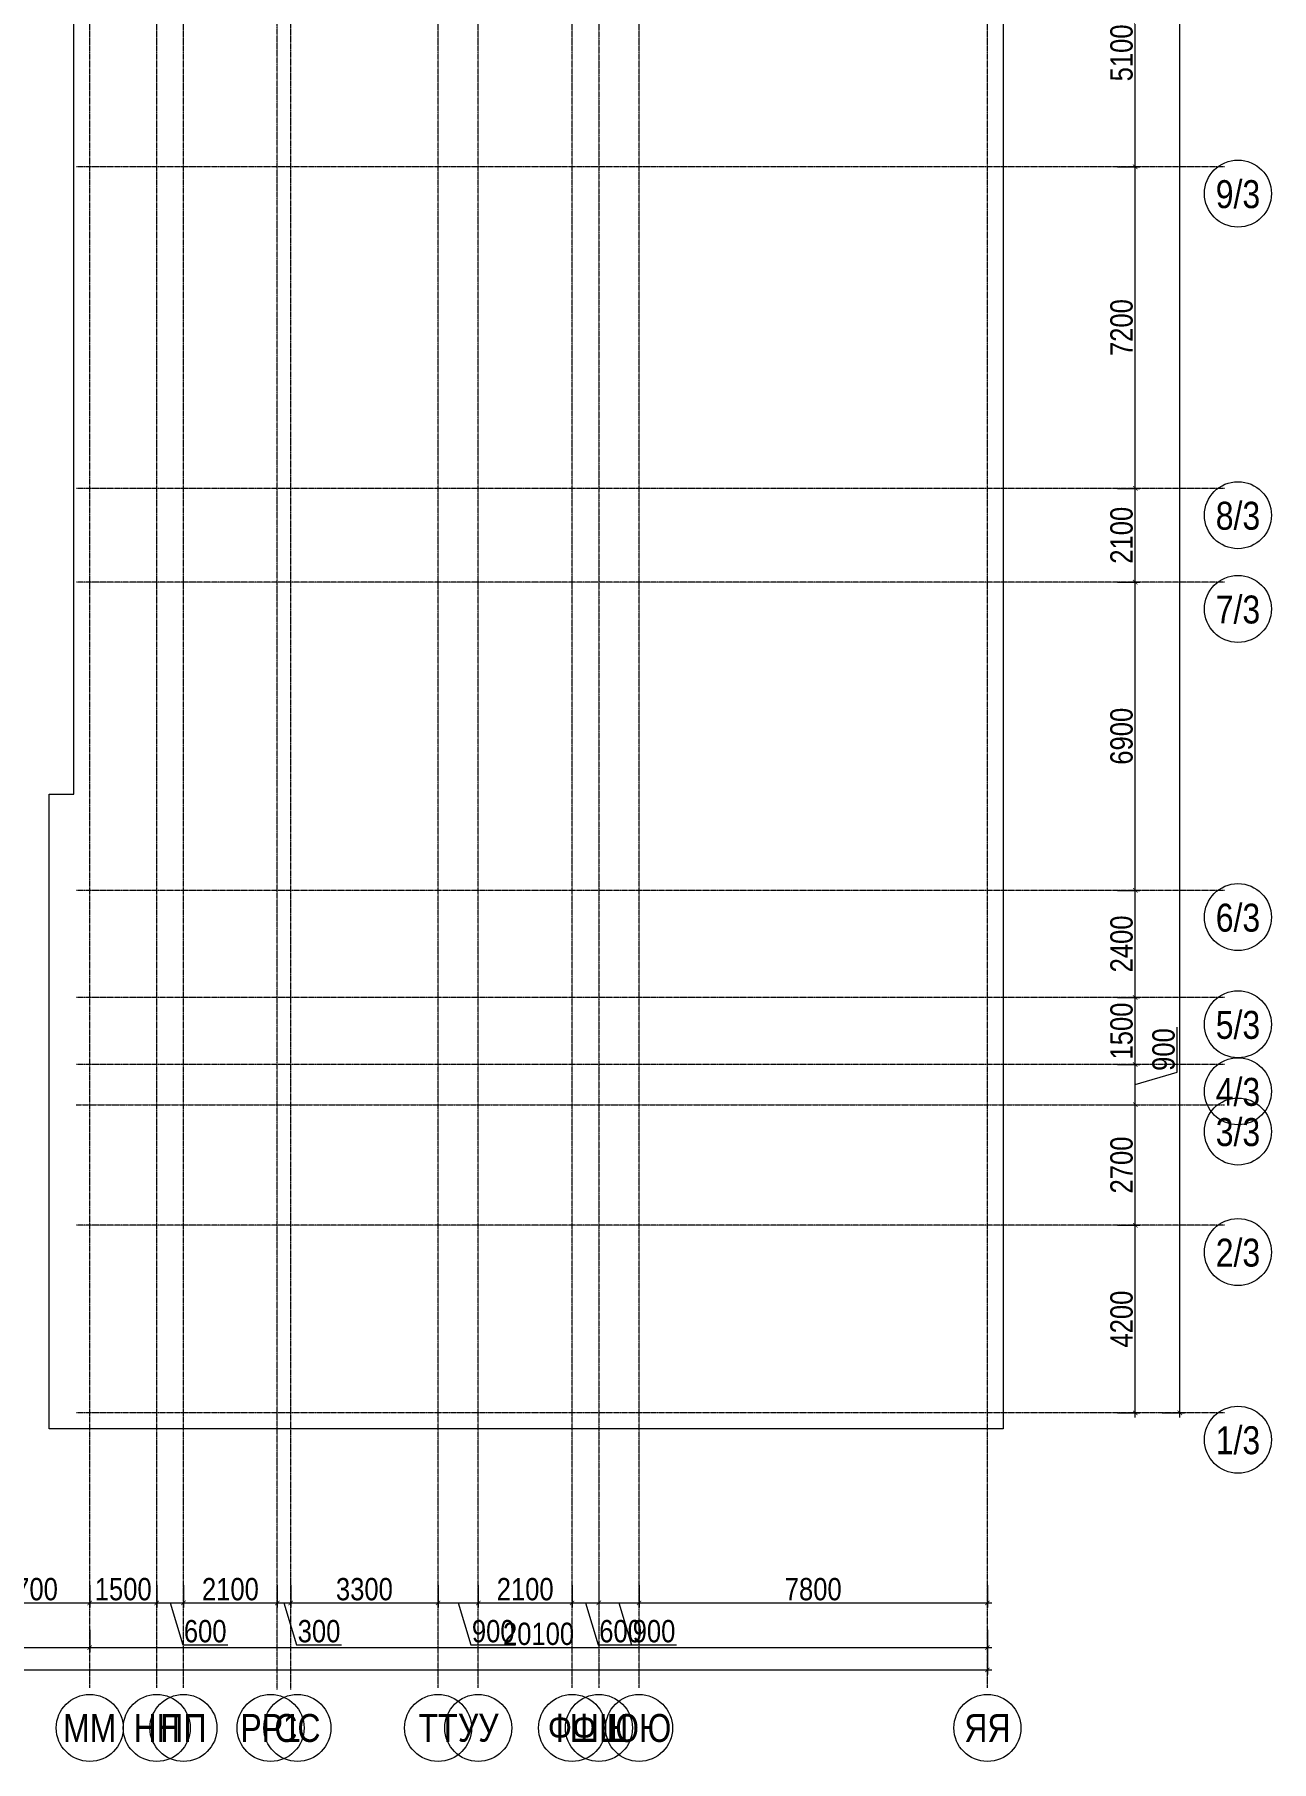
# Model space of a CAD drawing. Header units: millimetres. Extents: x 538266 to 1167394, y 114608 to 637157.
# Drawn here: x 922503 to 950198, y 114608 to 153274 of the extents above; entities that cross this region are included whole.
import ezdxf
from ezdxf.enums import TextEntityAlignment as Align

# ---------------------------------------------------------------- set-up
doc = ezdxf.new("R2010")
doc.units = ezdxf.units.MM
doc.linetypes.add('CENTER2', pattern=[28.575, 19.05, -3.175, 3.175, -3.175])
doc.linetypes.add('DASHED', pattern=[19.05, 12.7, -6.35])
doc.layers.get('Defpoints').update_dxf_attribs({"color": 140})
doc.layers.add('АР_Делит', color=120, linetype='Continuous', lineweight=0, plot=False)
doc.layers.add('РД_Оси_100', color=7, linetype='Continuous', lineweight=0, true_color=0x525252)
doc.layers.add('РД_Оси_размер', color=8, linetype='Continuous', lineweight=0)
doc.styles.add('style1', font='ARIALN.TTF')
doc.styles.add('ккк', font='isocpeur.ttf', dxfattribs={"width": 0.85, "oblique": 15})
doc.dimstyles.new('Dim100_ареал', dxfattribs={"dimscale": 100, "dimtxt": 2.5, "dimasz": 1, "dimexe": 1, "dimexo": 1, "dimgap": 0.5, "dimtad": 1, "dimzin": 12, "dimdsep": 46, "dimtxsty": 'style1', "dimblk": 'ARCHTICK', "dimcen": 1, "dimdle": 1, "dimclrd": 256, "dimclre": 256, "dimaunit": 1, "dimadec": 0, "dimazin": 3, "dimtfac": 1, "dimtmove": 1, "dimatfit": 3, "dimldrblk": 'OPEN30', "dimfxl": 4, "dimfxlon": 1, "dimtolj": 1, "dimtzin": 0, "dimlwd": 9, "dimlwe": 9, "dimarcsym": 0})

# ---------------------------------------------------------------- blocks, each defined once
blk = doc.blocks.new('A-iden')
at = {"linetype": 'Continuous', "lineweight": 5}
blk.add_circle((0, -4), 3, dxfattribs=at)
at = {"color": 0, "linetype": 'Continuous', "lineweight": 20, "style": 'ккк', "width": 0.85}
blk.add_attdef('ID', text='', height=8, dxfattribs=at).set_placement((0.31, -3.85), align=Align.MIDDLE_CENTER)
blk = doc.blocks.new('_ArchTick')
at = {"color": 0, "linetype": 'ByBlock', "const_width": 0.15}
blk.add_lwpolyline([(-0.5, -0.5), (0.5, 0.5)], dxfattribs=at)
blk = doc.blocks.new('*D956')
at = {"layer": 'Defpoints', "color": 0, "transparency": 16777216}
for p in [(91800, -3255), (94500, -3255), (94500, -4255)]:
    blk.add_point(p, dxfattribs=at)
at = {"layer": 'РД_Оси_размер', "lineweight": 9, "transparency": 16777216}
for p, q in [((91800, -3855), (91800, -4355)), ((94500, -3855), (94500, -4355)), ((91700, -4255), (94600, -4255))]:
    blk.add_line(p, q, dxfattribs=at)
at = {"layer": 'РД_Оси_размер', "lineweight": 9, "transparency": 16777216, "xscale": 100, "yscale": 100, "zscale": 100, "rotation": 180}
blk.add_blockref('_ArchTick', (91800, -4255), dxfattribs=at)
at = {"layer": 'РД_Оси_размер', "lineweight": 9, "transparency": 16777216, "xscale": 100, "yscale": 100, "zscale": 100}
blk.add_blockref('_ArchTick', (94500, -4255), dxfattribs=at)
at = {"layer": 'РД_Оси_размер', "color": 0, "transparency": 16777216, "insert": (93150, -3950), "char_height": 500, "attachment_point": 5, "style": 'style1'}
blk.add_mtext('\\A1;2700', dxfattribs=at)
blk = doc.blocks.new('_Open30')
at = {"color": 0, "linetype": 'ByBlock', "lineweight": -2}
for p, q in [((-1, 0.27), (0, 0)), ((0, 0), (-1, -0.27)), ((0, 0), (-1, 0))]:
    blk.add_line(p, q, dxfattribs=at)
blk = doc.blocks.new('*D957')
at = {"layer": 'Defpoints', "color": 0, "transparency": 16777216}
for p in [(94500, -3255), (96000, -3255), (96000, -4255)]:
    blk.add_point(p, dxfattribs=at)
at = {"layer": 'РД_Оси_размер', "lineweight": 9, "transparency": 16777216}
for p, q in [((94500, -3855), (94500, -4355)), ((96000, -3855), (96000, -4355)), ((94400, -4255), (96100, -4255))]:
    blk.add_line(p, q, dxfattribs=at)
at = {"layer": 'РД_Оси_размер', "lineweight": 9, "transparency": 16777216, "xscale": 100, "yscale": 100, "zscale": 100, "rotation": 180}
blk.add_blockref('_ArchTick', (94500, -4255), dxfattribs=at)
at = {"layer": 'РД_Оси_размер', "lineweight": 9, "transparency": 16777216, "xscale": 100, "yscale": 100, "zscale": 100}
blk.add_blockref('_ArchTick', (96000, -4255), dxfattribs=at)
at = {"layer": 'РД_Оси_размер', "color": 0, "transparency": 16777216, "insert": (95250, -3950), "char_height": 500, "attachment_point": 5, "style": 'style1'}
blk.add_mtext('\\A1;1500', dxfattribs=at)
blk = doc.blocks.new('*D958')
at = {"layer": 'Defpoints', "color": 0, "transparency": 16777216}
for p in [(96000, -3255), (96600, -3255), (96600, -4255)]:
    blk.add_point(p, dxfattribs=at)
at = {"layer": 'РД_Оси_размер', "lineweight": 9, "transparency": 16777216}
for p, q in [((96000, -3855), (96000, -4355)), ((96600, -3855), (96600, -4355)), ((95900, -4255), (96700, -4255)), ((96300, -4255), (96582, -5196)), ((96582, -5196), (97589, -5196))]:
    blk.add_line(p, q, dxfattribs=at)
at = {"layer": 'РД_Оси_размер', "lineweight": 9, "transparency": 16777216, "xscale": 100, "yscale": 100, "zscale": 100, "rotation": 180}
blk.add_blockref('_ArchTick', (96000, -4255), dxfattribs=at)
at = {"layer": 'РД_Оси_размер', "lineweight": 9, "transparency": 16777216, "xscale": 100, "yscale": 100, "zscale": 100}
blk.add_blockref('_ArchTick', (96600, -4255), dxfattribs=at)
at = {"layer": 'РД_Оси_размер', "color": 0, "transparency": 16777216, "insert": (97086, -4891), "char_height": 500, "attachment_point": 5, "style": 'style1'}
blk.add_mtext('\\A1;600', dxfattribs=at)
blk = doc.blocks.new('*D959')
at = {"layer": 'Defpoints', "color": 0, "transparency": 16777216}
for p in [(96600, -3255), (98700, -3255), (98700, -4255)]:
    blk.add_point(p, dxfattribs=at)
at = {"layer": 'РД_Оси_размер', "lineweight": 9, "transparency": 16777216}
for p, q in [((96600, -3855), (96600, -4355)), ((98700, -3855), (98700, -4355)), ((96500, -4255), (98800, -4255))]:
    blk.add_line(p, q, dxfattribs=at)
at = {"layer": 'РД_Оси_размер', "lineweight": 9, "transparency": 16777216, "xscale": 100, "yscale": 100, "zscale": 100, "rotation": 180}
blk.add_blockref('_ArchTick', (96600, -4255), dxfattribs=at)
at = {"layer": 'РД_Оси_размер', "lineweight": 9, "transparency": 16777216, "xscale": 100, "yscale": 100, "zscale": 100}
blk.add_blockref('_ArchTick', (98700, -4255), dxfattribs=at)
at = {"layer": 'РД_Оси_размер', "color": 0, "transparency": 16777216, "insert": (97650, -3950), "char_height": 500, "attachment_point": 5, "style": 'style1'}
blk.add_mtext('\\A1;2100', dxfattribs=at)
blk = doc.blocks.new('*D960')
at = {"layer": 'Defpoints', "color": 0, "transparency": 16777216}
for p in [(98700, -3255), (99000, -3255), (99000, -4255)]:
    blk.add_point(p, dxfattribs=at)
at = {"layer": 'РД_Оси_размер', "lineweight": 9, "transparency": 16777216}
for p, q in [((98700, -3855), (98700, -4355)), ((99000, -3855), (99000, -4355)), ((98600, -4255), (99100, -4255)), ((98850, -4255), (99132, -5196)), ((99132, -5196), (100137, -5196))]:
    blk.add_line(p, q, dxfattribs=at)
at = {"layer": 'РД_Оси_размер', "lineweight": 9, "transparency": 16777216, "xscale": 100, "yscale": 100, "zscale": 100, "rotation": 180}
blk.add_blockref('_ArchTick', (98700, -4255), dxfattribs=at)
at = {"layer": 'РД_Оси_размер', "lineweight": 9, "transparency": 16777216, "xscale": 100, "yscale": 100, "zscale": 100}
blk.add_blockref('_ArchTick', (99000, -4255), dxfattribs=at)
at = {"layer": 'РД_Оси_размер', "color": 0, "transparency": 16777216, "insert": (99635, -4891), "char_height": 500, "attachment_point": 5, "style": 'style1'}
blk.add_mtext('\\A1;300', dxfattribs=at)
blk = doc.blocks.new('*D961')
at = {"layer": 'Defpoints', "color": 0, "transparency": 16777216}
for p in [(99000, -3255), (102300, -3255), (102300, -4255)]:
    blk.add_point(p, dxfattribs=at)
at = {"layer": 'РД_Оси_размер', "lineweight": 9, "transparency": 16777216}
for p, q in [((99000, -3855), (99000, -4355)), ((102300, -3855), (102300, -4355)), ((98900, -4255), (102400, -4255))]:
    blk.add_line(p, q, dxfattribs=at)
at = {"layer": 'РД_Оси_размер', "lineweight": 9, "transparency": 16777216, "xscale": 100, "yscale": 100, "zscale": 100, "rotation": 180}
blk.add_blockref('_ArchTick', (99000, -4255), dxfattribs=at)
at = {"layer": 'РД_Оси_размер', "lineweight": 9, "transparency": 16777216, "xscale": 100, "yscale": 100, "zscale": 100}
blk.add_blockref('_ArchTick', (102300, -4255), dxfattribs=at)
at = {"layer": 'РД_Оси_размер', "color": 0, "transparency": 16777216, "insert": (100650, -3950), "char_height": 500, "attachment_point": 5, "style": 'style1'}
blk.add_mtext('\\A1;3300', dxfattribs=at)
blk = doc.blocks.new('*D962')
at = {"layer": 'Defpoints', "color": 0, "transparency": 16777216}
for p in [(102300, -3255), (103200, -3255), (103200, -4255)]:
    blk.add_point(p, dxfattribs=at)
at = {"layer": 'РД_Оси_размер', "lineweight": 9, "transparency": 16777216}
for p, q in [((102300, -3855), (102300, -4355)), ((103200, -3855), (103200, -4355)), ((102200, -4255), (103300, -4255)), ((102750, -4255), (103032, -5196)), ((103032, -5196), (104037, -5196))]:
    blk.add_line(p, q, dxfattribs=at)
at = {"layer": 'РД_Оси_размер', "lineweight": 9, "transparency": 16777216, "xscale": 100, "yscale": 100, "zscale": 100, "rotation": 180}
blk.add_blockref('_ArchTick', (102300, -4255), dxfattribs=at)
at = {"layer": 'РД_Оси_размер', "lineweight": 9, "transparency": 16777216, "xscale": 100, "yscale": 100, "zscale": 100}
blk.add_blockref('_ArchTick', (103200, -4255), dxfattribs=at)
at = {"layer": 'РД_Оси_размер', "color": 0, "transparency": 16777216, "insert": (103535, -4891), "char_height": 500, "attachment_point": 5, "style": 'style1'}
blk.add_mtext('\\A1;900', dxfattribs=at)
blk = doc.blocks.new('*D963')
at = {"layer": 'Defpoints', "color": 0, "transparency": 16777216}
for p in [(103200, -3255), (105300, -3255), (105300, -4255)]:
    blk.add_point(p, dxfattribs=at)
at = {"layer": 'РД_Оси_размер', "lineweight": 9, "transparency": 16777216}
for p, q in [((103200, -3855), (103200, -4355)), ((105300, -3855), (105300, -4355)), ((103100, -4255), (105400, -4255))]:
    blk.add_line(p, q, dxfattribs=at)
at = {"layer": 'РД_Оси_размер', "lineweight": 9, "transparency": 16777216, "xscale": 100, "yscale": 100, "zscale": 100, "rotation": 180}
blk.add_blockref('_ArchTick', (103200, -4255), dxfattribs=at)
at = {"layer": 'РД_Оси_размер', "lineweight": 9, "transparency": 16777216, "xscale": 100, "yscale": 100, "zscale": 100}
blk.add_blockref('_ArchTick', (105300, -4255), dxfattribs=at)
at = {"layer": 'РД_Оси_размер', "color": 0, "transparency": 16777216, "insert": (104250, -3950), "char_height": 500, "attachment_point": 5, "style": 'style1'}
blk.add_mtext('\\A1;2100', dxfattribs=at)
blk = doc.blocks.new('*D964')
at = {"layer": 'Defpoints', "color": 0, "transparency": 16777216}
for p in [(105300, -3255), (105900, -3255), (105900, -4255)]:
    blk.add_point(p, dxfattribs=at)
at = {"layer": 'РД_Оси_размер', "lineweight": 9, "transparency": 16777216}
for p, q in [((105300, -3855), (105300, -4355)), ((105900, -3855), (105900, -4355)), ((105200, -4255), (106000, -4255)), ((105600, -4255), (105882, -5196)), ((105882, -5196), (106889, -5196))]:
    blk.add_line(p, q, dxfattribs=at)
at = {"layer": 'РД_Оси_размер', "lineweight": 9, "transparency": 16777216, "xscale": 100, "yscale": 100, "zscale": 100, "rotation": 180}
blk.add_blockref('_ArchTick', (105300, -4255), dxfattribs=at)
at = {"layer": 'РД_Оси_размер', "lineweight": 9, "transparency": 16777216, "xscale": 100, "yscale": 100, "zscale": 100}
blk.add_blockref('_ArchTick', (105900, -4255), dxfattribs=at)
at = {"layer": 'РД_Оси_размер', "color": 0, "transparency": 16777216, "insert": (106386, -4891), "char_height": 500, "attachment_point": 5, "style": 'style1'}
blk.add_mtext('\\A1;600', dxfattribs=at)
blk = doc.blocks.new('*D965')
at = {"layer": 'Defpoints', "color": 0, "transparency": 16777216}
for p in [(105900, -3255), (106800, -3255), (106800, -4255)]:
    blk.add_point(p, dxfattribs=at)
at = {"layer": 'РД_Оси_размер', "lineweight": 9, "transparency": 16777216}
for p, q in [((105900, -3855), (105900, -4355)), ((106800, -3855), (106800, -4355)), ((105800, -4255), (106900, -4255)), ((106350, -4255), (106632, -5196)), ((106632, -5196), (107637, -5196))]:
    blk.add_line(p, q, dxfattribs=at)
at = {"layer": 'РД_Оси_размер', "lineweight": 9, "transparency": 16777216, "xscale": 100, "yscale": 100, "zscale": 100, "rotation": 180}
blk.add_blockref('_ArchTick', (105900, -4255), dxfattribs=at)
at = {"layer": 'РД_Оси_размер', "lineweight": 9, "transparency": 16777216, "xscale": 100, "yscale": 100, "zscale": 100}
blk.add_blockref('_ArchTick', (106800, -4255), dxfattribs=at)
at = {"layer": 'РД_Оси_размер', "color": 0, "transparency": 16777216, "insert": (107135, -4891), "char_height": 500, "attachment_point": 5, "style": 'style1'}
blk.add_mtext('\\A1;900', dxfattribs=at)
blk = doc.blocks.new('*D966')
at = {"layer": 'Defpoints', "color": 0, "transparency": 16777216}
for p in [(106800, -3255), (114600, -3255), (114600, -4255)]:
    blk.add_point(p, dxfattribs=at)
at = {"layer": 'РД_Оси_размер', "lineweight": 9, "transparency": 16777216}
for p, q in [((106800, -3855), (106800, -4355)), ((114600, -3855), (114600, -4355)), ((106700, -4255), (114700, -4255))]:
    blk.add_line(p, q, dxfattribs=at)
at = {"layer": 'РД_Оси_размер', "lineweight": 9, "transparency": 16777216, "xscale": 100, "yscale": 100, "zscale": 100, "rotation": 180}
blk.add_blockref('_ArchTick', (106800, -4255), dxfattribs=at)
at = {"layer": 'РД_Оси_размер', "lineweight": 9, "transparency": 16777216, "xscale": 100, "yscale": 100, "zscale": 100}
blk.add_blockref('_ArchTick', (114600, -4255), dxfattribs=at)
at = {"layer": 'РД_Оси_размер', "color": 0, "transparency": 16777216, "insert": (110700, -3950), "char_height": 500, "attachment_point": 5, "style": 'style1'}
blk.add_mtext('\\A1;7800', dxfattribs=at)
blk = doc.blocks.new('*D832')
at = {"layer": 'Defpoints', "color": 0, "transparency": 16777216}
for p in [(0, -3255), (114600, -3255), (114600, -5755)]:
    blk.add_point(p, dxfattribs=at)
at = {"layer": 'РД_Оси_размер', "lineweight": 9, "transparency": 16777216}
for p, q in [((0, -5355), (0, -5855)), ((114600, -5355), (114600, -5855)), ((-100, -5755), (114700, -5755))]:
    blk.add_line(p, q, dxfattribs=at)
at = {"layer": 'РД_Оси_размер', "lineweight": 9, "transparency": 16777216, "xscale": 100, "yscale": 100, "zscale": 100, "rotation": 180}
blk.add_blockref('_ArchTick', (0, -5755), dxfattribs=at)
at = {"layer": 'РД_Оси_размер', "lineweight": 9, "transparency": 16777216, "xscale": 100, "yscale": 100, "zscale": 100}
blk.add_blockref('_ArchTick', (114600, -5755), dxfattribs=at)
at = {"layer": 'РД_Оси_размер', "color": 0, "transparency": 16777216, "insert": (57300, -5450), "char_height": 500, "attachment_point": 5, "style": 'style1'}
blk.add_mtext('\\A1;114600', dxfattribs=at)
blk = doc.blocks.new('*D853')
at = {"layer": 'Defpoints', "color": 0, "transparency": 16777216}
for p in [(83100, -3255), (94500, -3255), (94500, -5255)]:
    blk.add_point(p, dxfattribs=at)
at = {"layer": 'РД_Оси_размер', "lineweight": 9, "transparency": 16777216}
for p, q in [((83100, -4855), (83100, -5355)), ((94500, -4855), (94500, -5355)), ((83000, -5255), (94600, -5255))]:
    blk.add_line(p, q, dxfattribs=at)
at = {"layer": 'РД_Оси_размер', "lineweight": 9, "transparency": 16777216, "xscale": 100, "yscale": 100, "zscale": 100, "rotation": 180}
blk.add_blockref('_ArchTick', (83100, -5255), dxfattribs=at)
at = {"layer": 'РД_Оси_размер', "lineweight": 9, "transparency": 16777216, "xscale": 100, "yscale": 100, "zscale": 100}
blk.add_blockref('_ArchTick', (94500, -5255), dxfattribs=at)
at = {"layer": 'РД_Оси_размер', "color": 0, "transparency": 16777216, "insert": (88800, -4950), "char_height": 500, "attachment_point": 5, "style": 'style1'}
blk.add_mtext('\\A1;11400', dxfattribs=at)
blk = doc.blocks.new('*D901')
at = {"layer": 'Defpoints', "color": 0, "transparency": 16777216}
for p in [(94500, -3255), (114600, -3255), (114600, -5255)]:
    blk.add_point(p, dxfattribs=at)
at = {"layer": 'РД_Оси_размер', "lineweight": 9, "transparency": 16777216}
for p, q in [((94500, -4855), (94500, -5355)), ((114600, -4855), (114600, -5355)), ((94400, -5255), (114700, -5255))]:
    blk.add_line(p, q, dxfattribs=at)
at = {"layer": 'РД_Оси_размер', "lineweight": 9, "transparency": 16777216, "xscale": 100, "yscale": 100, "zscale": 100, "rotation": 180}
blk.add_blockref('_ArchTick', (94500, -5255), dxfattribs=at)
at = {"layer": 'РД_Оси_размер', "lineweight": 9, "transparency": 16777216, "xscale": 100, "yscale": 100, "zscale": 100}
blk.add_blockref('_ArchTick', (114600, -5255), dxfattribs=at)
at = {"layer": 'РД_Оси_размер', "color": 0, "transparency": 16777216, "insert": (104550, -4950), "char_height": 500, "attachment_point": 5, "style": 'style1'}
blk.add_mtext('\\A1;20100', dxfattribs=at)
blk = doc.blocks.new('*D902')
at = {"layer": 'Defpoints', "color": 0, "transparency": 16777216}
for p in [(116910, 69000), (118910, 69000), (116910, 0)]:
    blk.add_point(p, dxfattribs=at)
at = {"layer": 'РД_Оси_размер', "lineweight": 9, "transparency": 16777216}
for p, q in [((118510, 69000), (119010, 69000)), ((118910, -100), (118910, 69100)), ((118510, 0), (119010, 0))]:
    blk.add_line(p, q, dxfattribs=at)
at = {"layer": 'РД_Оси_размер', "lineweight": 9, "transparency": 16777216, "xscale": 100, "yscale": 100, "zscale": 100}
for p, rotation in [((118910, 69000), 90), ((118910, 0), 270)]:
    blk.add_blockref('_ArchTick', p, dxfattribs=dict(at, rotation=rotation))
at = {"layer": 'РД_Оси_размер', "color": 0, "transparency": 16777216, "insert": (118605, 34500), "char_height": 500, "attachment_point": 5, "rotation": 90, "style": 'style1'}
blk.add_mtext('\\A1;69000', dxfattribs=at)
blk = doc.blocks.new('*D854')
at = {"layer": 'Defpoints', "color": 0, "transparency": 16777216}
for p in [(116910, 4200), (117910, 4200), (116910, 0)]:
    blk.add_point(p, dxfattribs=at)
at = {"layer": 'РД_Оси_размер', "lineweight": 9, "transparency": 16777216}
for p, q in [((117910, -100), (117910, 4300)), ((117510, 4200), (118010, 4200)), ((117510, 0), (118010, 0))]:
    blk.add_line(p, q, dxfattribs=at)
at = {"layer": 'РД_Оси_размер', "lineweight": 9, "transparency": 16777216, "xscale": 100, "yscale": 100, "zscale": 100}
for p, rotation in [((117910, 4200), 90), ((117910, 0), 270)]:
    blk.add_blockref('_ArchTick', p, dxfattribs=dict(at, rotation=rotation))
at = {"layer": 'РД_Оси_размер', "color": 0, "transparency": 16777216, "insert": (117605, 2100), "char_height": 500, "attachment_point": 5, "rotation": 90, "style": 'style1'}
blk.add_mtext('\\A1;4200', dxfattribs=at)
blk = doc.blocks.new('*D855')
at = {"layer": 'Defpoints', "color": 0, "transparency": 16777216}
for p in [(116910, 6900), (117910, 6900), (116910, 4200)]:
    blk.add_point(p, dxfattribs=at)
at = {"layer": 'РД_Оси_размер', "lineweight": 9, "transparency": 16777216}
for p, q in [((117910, 4100), (117910, 7000)), ((117510, 6900), (118010, 6900)), ((117510, 4200), (118010, 4200))]:
    blk.add_line(p, q, dxfattribs=at)
at = {"layer": 'РД_Оси_размер', "lineweight": 9, "transparency": 16777216, "xscale": 100, "yscale": 100, "zscale": 100}
for p, rotation in [((117910, 6900), 90), ((117910, 4200), 270)]:
    blk.add_blockref('_ArchTick', p, dxfattribs=dict(at, rotation=rotation))
at = {"layer": 'РД_Оси_размер', "color": 0, "transparency": 16777216, "insert": (117605, 5550), "char_height": 500, "attachment_point": 5, "rotation": 90, "style": 'style1'}
blk.add_mtext('\\A1;2700', dxfattribs=at)
blk = doc.blocks.new('*D904')
at = {"layer": 'Defpoints', "color": 0, "transparency": 16777216}
for p in [(116910, 7800), (117910, 7800), (116910, 6900)]:
    blk.add_point(p, dxfattribs=at)
at = {"layer": 'РД_Оси_размер', "lineweight": 9, "transparency": 16777216}
for p, q in [((118851, 7632), (118851, 8637)), ((117510, 7800), (118010, 7800)), ((117910, 6800), (117910, 7900)), ((117910, 7350), (118851, 7632)), ((117510, 6900), (118010, 6900))]:
    blk.add_line(p, q, dxfattribs=at)
at = {"layer": 'РД_Оси_размер', "lineweight": 9, "transparency": 16777216, "xscale": 100, "yscale": 100, "zscale": 100}
for p, rotation in [((117910, 7800), 90), ((117910, 6900), 270)]:
    blk.add_blockref('_ArchTick', p, dxfattribs=dict(at, rotation=rotation))
at = {"layer": 'РД_Оси_размер', "color": 0, "transparency": 16777216, "insert": (118546, 8135), "char_height": 500, "attachment_point": 5, "rotation": 90, "style": 'style1'}
blk.add_mtext('\\A1;900', dxfattribs=at)
blk = doc.blocks.new('*D905')
at = {"layer": 'Defpoints', "color": 0, "transparency": 16777216}
for p in [(116910, 9300), (117910, 9300), (116910, 7800)]:
    blk.add_point(p, dxfattribs=at)
at = {"layer": 'РД_Оси_размер', "lineweight": 9, "transparency": 16777216}
for p, q in [((117510, 9300), (118010, 9300)), ((117910, 7700), (117910, 9400)), ((117510, 7800), (118010, 7800))]:
    blk.add_line(p, q, dxfattribs=at)
at = {"layer": 'РД_Оси_размер', "lineweight": 9, "transparency": 16777216, "xscale": 100, "yscale": 100, "zscale": 100}
for p, rotation in [((117910, 9300), 90), ((117910, 7800), 270)]:
    blk.add_blockref('_ArchTick', p, dxfattribs=dict(at, rotation=rotation))
at = {"layer": 'РД_Оси_размер', "color": 0, "transparency": 16777216, "insert": (117605, 8550), "char_height": 500, "attachment_point": 5, "rotation": 90, "style": 'style1'}
blk.add_mtext('\\A1;1500', dxfattribs=at)
blk = doc.blocks.new('*D906')
at = {"layer": 'Defpoints', "color": 0, "transparency": 16777216}
for p in [(116910, 11700), (117910, 11700), (116910, 9300)]:
    blk.add_point(p, dxfattribs=at)
at = {"layer": 'РД_Оси_размер', "lineweight": 9, "transparency": 16777216}
for p, q in [((117510, 11700), (118010, 11700)), ((117910, 9200), (117910, 11800)), ((117510, 9300), (118010, 9300))]:
    blk.add_line(p, q, dxfattribs=at)
at = {"layer": 'РД_Оси_размер', "lineweight": 9, "transparency": 16777216, "xscale": 100, "yscale": 100, "zscale": 100}
for p, rotation in [((117910, 11700), 90), ((117910, 9300), 270)]:
    blk.add_blockref('_ArchTick', p, dxfattribs=dict(at, rotation=rotation))
at = {"layer": 'РД_Оси_размер', "color": 0, "transparency": 16777216, "insert": (117605, 10500), "char_height": 500, "attachment_point": 5, "rotation": 90, "style": 'style1'}
blk.add_mtext('\\A1;2400', dxfattribs=at)
blk = doc.blocks.new('*D907')
at = {"layer": 'Defpoints', "color": 0, "transparency": 16777216}
for p in [(116910, 18600), (117910, 18600), (116910, 11700)]:
    blk.add_point(p, dxfattribs=at)
at = {"layer": 'РД_Оси_размер', "lineweight": 9, "transparency": 16777216}
for p, q in [((117510, 18600), (118010, 18600)), ((117910, 11600), (117910, 18700)), ((117510, 11700), (118010, 11700))]:
    blk.add_line(p, q, dxfattribs=at)
at = {"layer": 'РД_Оси_размер', "lineweight": 9, "transparency": 16777216, "xscale": 100, "yscale": 100, "zscale": 100}
for p, rotation in [((117910, 18600), 90), ((117910, 11700), 270)]:
    blk.add_blockref('_ArchTick', p, dxfattribs=dict(at, rotation=rotation))
at = {"layer": 'РД_Оси_размер', "color": 0, "transparency": 16777216, "insert": (117605, 15150), "char_height": 500, "attachment_point": 5, "rotation": 90, "style": 'style1'}
blk.add_mtext('\\A1;6900', dxfattribs=at)
blk = doc.blocks.new('*D908')
at = {"layer": 'Defpoints', "color": 0, "transparency": 16777216}
for p in [(116910, 20700), (117910, 20700), (116910, 18600)]:
    blk.add_point(p, dxfattribs=at)
at = {"layer": 'РД_Оси_размер', "lineweight": 9, "transparency": 16777216}
for p, q in [((117510, 20700), (118010, 20700)), ((117910, 18500), (117910, 20800)), ((117510, 18600), (118010, 18600))]:
    blk.add_line(p, q, dxfattribs=at)
at = {"layer": 'РД_Оси_размер', "lineweight": 9, "transparency": 16777216, "xscale": 100, "yscale": 100, "zscale": 100}
for p, rotation in [((117910, 20700), 90), ((117910, 18600), 270)]:
    blk.add_blockref('_ArchTick', p, dxfattribs=dict(at, rotation=rotation))
at = {"layer": 'РД_Оси_размер', "color": 0, "transparency": 16777216, "insert": (117605, 19650), "char_height": 500, "attachment_point": 5, "rotation": 90, "style": 'style1'}
blk.add_mtext('\\A1;2100', dxfattribs=at)
blk = doc.blocks.new('*D909')
at = {"layer": 'Defpoints', "color": 0, "transparency": 16777216}
for p in [(116910, 27900), (117910, 27900), (116910, 20700)]:
    blk.add_point(p, dxfattribs=at)
at = {"layer": 'РД_Оси_размер', "lineweight": 9, "transparency": 16777216}
for p, q in [((117510, 27900), (118010, 27900)), ((117910, 20600), (117910, 28000)), ((117510, 20700), (118010, 20700))]:
    blk.add_line(p, q, dxfattribs=at)
at = {"layer": 'РД_Оси_размер', "lineweight": 9, "transparency": 16777216, "xscale": 100, "yscale": 100, "zscale": 100}
for p, rotation in [((117910, 27900), 90), ((117910, 20700), 270)]:
    blk.add_blockref('_ArchTick', p, dxfattribs=dict(at, rotation=rotation))
at = {"layer": 'РД_Оси_размер', "color": 0, "transparency": 16777216, "insert": (117605, 24300), "char_height": 500, "attachment_point": 5, "rotation": 90, "style": 'style1'}
blk.add_mtext('\\A1;7200', dxfattribs=at)
blk = doc.blocks.new('*D910')
at = {"layer": 'Defpoints', "color": 0, "transparency": 16777216}
for p in [(116910, 33000), (117910, 33000), (116910, 27900)]:
    blk.add_point(p, dxfattribs=at)
at = {"layer": 'РД_Оси_размер', "lineweight": 9, "transparency": 16777216}
for p, q in [((117510, 33000), (118010, 33000)), ((117910, 27800), (117910, 33100)), ((117510, 27900), (118010, 27900))]:
    blk.add_line(p, q, dxfattribs=at)
at = {"layer": 'РД_Оси_размер', "lineweight": 9, "transparency": 16777216, "xscale": 100, "yscale": 100, "zscale": 100}
for p, rotation in [((117910, 33000), 90), ((117910, 27900), 270)]:
    blk.add_blockref('_ArchTick', p, dxfattribs=dict(at, rotation=rotation))
at = {"layer": 'РД_Оси_размер', "color": 0, "transparency": 16777216, "insert": (117605, 30450), "char_height": 500, "attachment_point": 5, "rotation": 90, "style": 'style1'}
blk.add_mtext('\\A1;5100', dxfattribs=at)
blk = doc.blocks.new('СОШ_2200_АР_ОСИ_М100_28.05.24')
at = {"layer": 'АР_Делит', "color": 251, "linetype": 'DASHED', "true_color": 0x636466}
blk.add_lwpolyline([(114955, 135155), (114955, -355), (93595.036, -355), (93595.036, 13855), (94145, 13855), (94145, 68320), (66055, 68320), (66055, 13857.73), (83455, 13857.73), (83455, -355), (45245, -355), (45245, 13145), (44695, 13145), (44695, 26755), (45245, 26755), (45245, 68320), (20455, 68320), (20455, 26755), (27955, 26755), (27955, 13145), (-355, 13145), (-355, 100855)], dxfattribs=at)
at = {"layer": 'РД_Оси_100', "color": 251, "linetype": 'CENTER2', "true_color": 0x636466}
for p, q in [((94500, -6155), (94500, 139938.679)), ((96000, -6155), (96000, 139938.679)), ((102300, -6155), (102300, 139938.679)), ((114600, -6155), (114600, 139938.679)), ((119910, 27900), (94200, 27900)), ((119910, 20700), (94200, 20700)), ((119910, 18600), (94200, 18600)), ((119910, 11700), (94200, 11700)), ((119910, 9300), (94200, 9300)), ((119910, 7800), (94200, 7800)), ((119910, 4200), (94200, 4200)), ((119910, 0), (94200, 0))]:
    blk.add_line(p, q, dxfattribs=at)
for points in [[(96600, -6155), (96600, 139938.679)], [(98700, -6194.98), (98700, 139538.679), (98550, 139938.679)], [(99000, -6195.83), (99000, 139538.679), (99150, 139938.679)], [(103200, -6155), (103200, 139938.679)], [(105300, -6155), (105300, 139938.679)], [(105900, 139938.679), (105900, -6155)], [(106800, -6155), (106800, 139938.679)], [(94200, 6900), (119910, 6900)]]:
    blk.add_lwpolyline(points, dxfattribs=at)
at = {"layer": 'РД_Оси_100', "color": 251, "true_color": 0x636466}
ref = blk.add_blockref('A-iden', (120210, 28300), dxfattribs=dict(at, xscale=250, yscale=250, zscale=250))
ref.add_attrib('ID', '9/3', dxfattribs={"layer": '0', "linetype": 'Continuous', "height": 625, "style": 'style1'}).set_placement((120210, 27300), align=Align.MIDDLE)
ref = blk.add_blockref('A-iden', (120210, 21100), dxfattribs=dict(at, xscale=250, yscale=250, zscale=250))
ref.add_attrib('ID', '8/3', dxfattribs={"layer": '0', "linetype": 'Continuous', "height": 625, "style": 'style1'}).set_placement((120210, 20100), align=Align.MIDDLE)
ref = blk.add_blockref('A-iden', (120210, 19000), dxfattribs=dict(at, xscale=250, yscale=250, zscale=250))
ref.add_attrib('ID', '7/3', dxfattribs={"layer": '0', "linetype": 'Continuous', "height": 625, "style": 'style1'}).set_placement((120210, 18000), align=Align.MIDDLE)
ref = blk.add_blockref('A-iden', (120210, 12100), dxfattribs=dict(at, xscale=250, yscale=250, zscale=250))
ref.add_attrib('ID', '6/3', dxfattribs={"layer": '0', "linetype": 'Continuous', "height": 625, "style": 'style1'}).set_placement((120210, 11100), align=Align.MIDDLE)
ref = blk.add_blockref('A-iden', (120210, 9700), dxfattribs=dict(at, xscale=250, yscale=250, zscale=250))
ref.add_attrib('ID', '5/3', dxfattribs={"layer": '0', "linetype": 'Continuous', "height": 625, "style": 'style1'}).set_placement((120210, 8700), align=Align.MIDDLE)
ref = blk.add_blockref('A-iden', (120210, 8200), dxfattribs=dict(at, xscale=250, yscale=250, zscale=250))
ref.add_attrib('ID', '4/3', dxfattribs={"layer": '0', "linetype": 'Continuous', "height": 625, "style": 'style1'}).set_placement((120210, 7200), align=Align.MIDDLE)
ref = blk.add_blockref('A-iden', (120210, 7300), dxfattribs=dict(at, xscale=250, yscale=250, zscale=250))
ref.add_attrib('ID', '3/3', dxfattribs={"layer": '0', "linetype": 'Continuous', "height": 625, "style": 'style1'}).set_placement((120210, 6300), align=Align.MIDDLE)
ref = blk.add_blockref('A-iden', (120210, 4600), dxfattribs=dict(at, xscale=250, yscale=250, zscale=250))
ref.add_attrib('ID', '2/3', dxfattribs={"layer": '0', "linetype": 'Continuous', "height": 625, "style": 'style1'}).set_placement((120210, 3600), align=Align.MIDDLE)
ref = blk.add_blockref('A-iden', (120210, 400), dxfattribs=dict(at, xscale=250, yscale=250, zscale=250))
ref.add_attrib('ID', '1/3', dxfattribs={"layer": '0', "linetype": 'Continuous', "height": 625, "style": 'style1'}).set_placement((120210, -600), align=Align.MIDDLE)
ref = blk.add_blockref('A-iden', (94500, -6054.999), dxfattribs=dict(at, xscale=250, yscale=250, zscale=250))
ref.add_attrib('ID', 'ММ', dxfattribs={"layer": '0', "linetype": 'Continuous', "height": 625, "style": 'style1'}).set_placement((94500, -7054.999), align=Align.MIDDLE)
ref = blk.add_blockref('A-iden', (96000, -6054.999), dxfattribs=dict(at, xscale=250, yscale=250, zscale=250))
ref.add_attrib('ID', 'НН', dxfattribs={"layer": '0', "linetype": 'Continuous', "height": 625, "style": 'style1'}).set_placement((96000, -7054.999), align=Align.MIDDLE)
ref = blk.add_blockref('A-iden', (96599.266, -6054.999), dxfattribs=dict(at, xscale=250, yscale=250, zscale=250))
ref.add_attrib('ID', 'ПП', dxfattribs={"layer": '0', "linetype": 'Continuous', "height": 625, "style": 'style1'}).set_placement((96599.266, -7054.999), align=Align.MIDDLE)
ref = blk.add_blockref('A-iden', (98550.367, -6054.999), dxfattribs=dict(at, xscale=250, yscale=250, zscale=250))
ref.add_attrib('ID', 'РР1', dxfattribs={"layer": '0', "linetype": 'Continuous', "height": 625, "style": 'style1'}).set_placement((98550.367, -7054.999), align=Align.MIDDLE)
ref = blk.add_blockref('A-iden', (99151.101, -6054.999), dxfattribs=dict(at, xscale=250, yscale=250, zscale=250))
ref.add_attrib('ID', 'СС', dxfattribs={"layer": '0', "linetype": 'Continuous', "height": 625, "style": 'style1'}).set_placement((99151.101, -7054.999), align=Align.MIDDLE)
ref = blk.add_blockref('A-iden', (102300, -6054.999), dxfattribs=dict(at, xscale=250, yscale=250, zscale=250))
ref.add_attrib('ID', 'ТТ', dxfattribs={"layer": '0', "linetype": 'Continuous', "height": 625, "style": 'style1'}).set_placement((102300, -7054.999), align=Align.MIDDLE)
ref = blk.add_blockref('A-iden', (103199.266, -6054.999), dxfattribs=dict(at, xscale=250, yscale=250, zscale=250))
ref.add_attrib('ID', 'УУ', dxfattribs={"layer": '0', "linetype": 'Continuous', "height": 625, "style": 'style1'}).set_placement((103199.266, -7054.999), align=Align.MIDDLE)
ref = blk.add_blockref('A-iden', (105300, -6054.999), dxfattribs=dict(at, xscale=250, yscale=250, zscale=250))
ref.add_attrib('ID', 'ФФ', dxfattribs={"layer": '0', "linetype": 'Continuous', "height": 625, "style": 'style1'}).set_placement((105300, -7054.999), align=Align.MIDDLE)
ref = blk.add_blockref('A-iden', (105900.734, -6054.999), dxfattribs=dict(at, xscale=250, yscale=250, zscale=250))
ref.add_attrib('ID', 'ШШ', dxfattribs={"layer": '0', "linetype": 'Continuous', "height": 625, "style": 'style1'}).set_placement((105900.734, -7054.999), align=Align.MIDDLE)
ref = blk.add_blockref('A-iden', (106799.266, -6054.999), dxfattribs=dict(at, xscale=250, yscale=250, zscale=250))
ref.add_attrib('ID', 'ЮЮ', dxfattribs={"layer": '0', "linetype": 'Continuous', "height": 625, "style": 'style1'}).set_placement((106799.266, -7054.999), align=Align.MIDDLE)
ref = blk.add_blockref('A-iden', (114600, -6054.999), dxfattribs=dict(at, xscale=250, yscale=250, zscale=250))
ref.add_attrib('ID', 'ЯЯ', dxfattribs={"layer": '0', "linetype": 'Continuous', "height": 625, "style": 'style1'}).set_placement((114600, -7054.999), align=Align.MIDDLE)
at = {"layer": 'РД_Оси_размер', "color": 251, "true_color": 0x636466}
for base, p1, p2, picture, middle in [((118910, 69000), (116910, 0), (116910, 69000), '*D902', (118604.714, 34500)), ((117910, 33000), (116910, 27900), (116910, 33000), '*D910', (117604.714, 30450)), ((117910, 27900), (116910, 20700), (116910, 27900), '*D909', (117604.714, 24300)), ((117910, 20700), (116910, 18600), (116910, 20700), '*D908', (117604.714, 19650)), ((117910, 18600), (116910, 11700), (116910, 18600), '*D907', (117604.714, 15150)), ((117910, 11700), (116910, 9300), (116910, 11700), '*D906', (117604.714, 10500)), ((117910, 9300), (116910, 7800), (116910, 9300), '*D905', (117604.714, 8550)), ((117910, 7800), (116910, 6900), (116910, 7800), '*D904', (118545.573, 7682.258)), ((117910, 6900), (116910, 4200), (116910, 6900), '*D855', (117604.714, 5550)), ((117910, 4200), (116910, 0), (116910, 4200), '*D854', (117604.714, 2100))]:
    dim = blk.add_linear_dim(base=base, p1=p1, p2=p2, angle=90, dimstyle='Dim100_ареал', override={"dimtxt": 5}, dxfattribs=at)
    dim.commit()
    dim.dimension.update_dxf_attribs({"geometry": picture, "text_midpoint": middle})
for base, p1, p2, picture, middle in [((114600, -5755), (0, -3255), (114600, -3255), '*D832', (57300, -5449.714)), ((94500, -5255), (83100, -3255), (94500, -3255), '*D853', (88800, -4949.714)), ((94500, -4255), (91800, -3255), (94500, -3255), '*D956', (93150, -3949.714)), ((96000, -4255), (94500, -3255), (96000, -3255), '*D957', (95250, -3949.714)), ((114600, -5255), (94500, -3255), (114600, -3255), '*D901', (104550, -4949.714)), ((96600, -4255), (96000, -3255), (96600, -3255), '*D958', (96632.258, -4890.573)), ((98700, -4255), (96600, -3255), (98700, -3255), '*D959', (97650, -3949.714)), ((99000, -4255), (98700, -3255), (99000, -3255), '*D960', (99182.258, -4890.573)), ((102300, -4255), (99000, -3255), (102300, -3255), '*D961', (100650, -3949.714)), ((103200, -4255), (102300, -3255), (103200, -3255), '*D962', (103082.258, -4890.573)), ((105300, -4255), (103200, -3255), (105300, -3255), '*D963', (104250, -3949.714)), ((105900, -4255), (105300, -3255), (105900, -3255), '*D964', (105932.258, -4890.573)), ((106800, -4255), (105900, -3255), (106800, -3255), '*D965', (106682.258, -4890.573)), ((114600, -4255), (106800, -3255), (114600, -3255), '*D966', (110700, -3949.714))]:
    dim = blk.add_linear_dim(base=base, p1=p1, p2=p2, dimstyle='Dim100_ареал', override={"dimtxt": 5}, dxfattribs=at)
    dim.commit()
    dim.dimension.update_dxf_attribs({"geometry": picture, "text_midpoint": middle})

msp = doc.modelspace()

# ---------------------------------------------------------------- block references
at = {"layer": 'РД_Оси_100'}
msp.add_blockref('СОШ_2200_АР_ОСИ_М100_28.05.24', (829238, 122413), dxfattribs=at)

doc.saveas('drawing.dxf')
